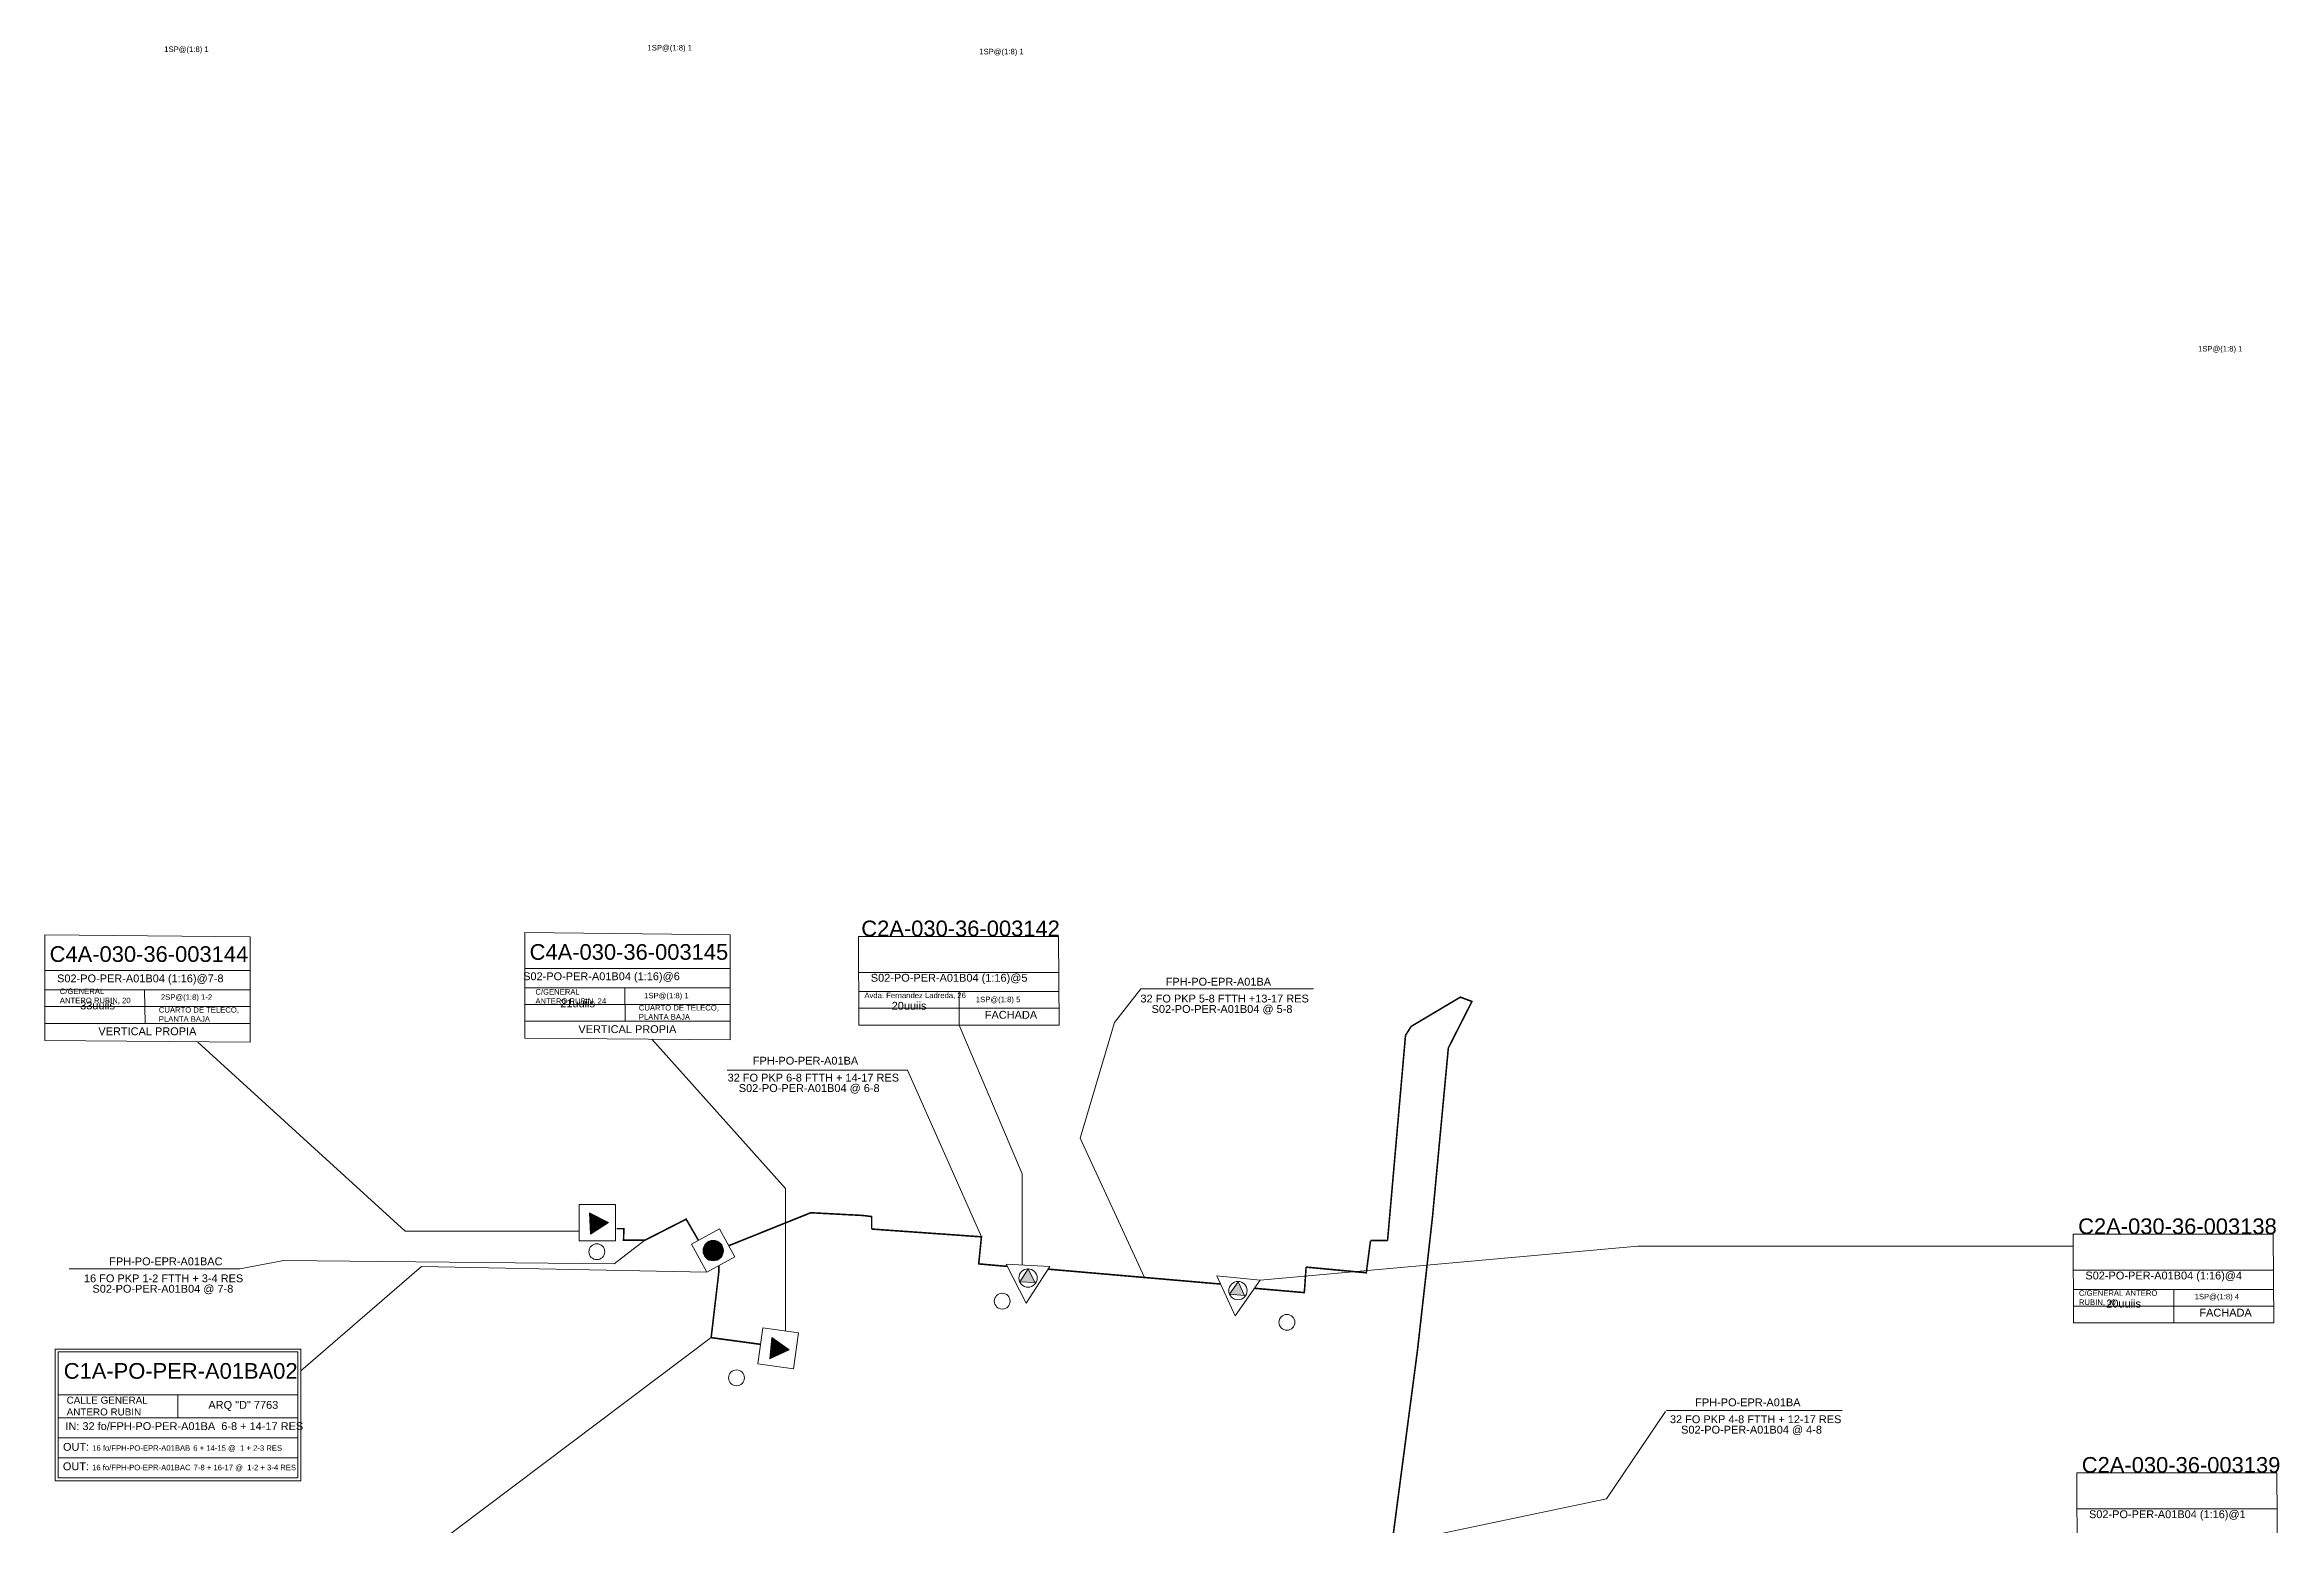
# Model space of a CAD drawing. Header units: millimetres. Extents: x 22 to 355, y 8 to 405.
# Drawn here: x 22.6 to 307.5, y 216.8 to 405.4 of the extents above; entities that cross this region are included whole.
import ezdxf

# ---------------------------------------------------------------- set-up
doc = ezdxf.new("R2010")
doc.units = ezdxf.units.MM
doc.header["$LTSCALE"] = 20
doc.linetypes.add('ACAD_ISO02W100', pattern=[15, 12, -3])
doc.styles.get("Standard").update_dxf_attribs({"font": 'arial.ttf'})

msp = doc.modelspace()

# ---------------------------------------------------------------- hatches: boundary and pattern name
at = {"lineweight": 9, "true_color": 0xf26722}
h = msp.add_hatch(color=30, dxfattribs=at)
h.dxf.hatch_style = 1
h.paths.add_polyline_path([(92.22, 253.81), (94.51, 255.29), (92.1, 256.52)])
at = {"linetype": 'Continuous', "lineweight": 9, "ltscale": 0.006}
h = msp.add_hatch(color=5, dxfattribs=at)
h.dxf.hatch_style = 1
h.paths.add_polyline_path([(109.17, 251.71, 1), (106.57, 251.71, 1)])
at = {"linetype": 'Continuous', "lineweight": 200, "ltscale": 0.006, "true_color": 0xf26722}
h = msp.add_hatch(color=30, dxfattribs=at)
h.dxf.hatch_style = 1
h.paths.add_polyline_path([(174.8, 247.75), (173.68, 246.15), (175.58, 245.98)])
h.paths.add_polyline_path([(148, 249.37), (146.94, 247.73), (148.85, 247.63)])
at = {"lineweight": 9, "true_color": 0xf26722}
h = msp.add_hatch(color=30, dxfattribs=at)
h.dxf.hatch_style = 1
h.paths.add_polyline_path([(115.08, 237.92), (117.55, 239.07), (115.32, 240.62)])

# ---------------------------------------------------------------- linework, layer by layer
at = {"color": 18, "linetype": 'Continuous', "lineweight": 9, "ltscale": 0.006, "true_color": 0x000000}
for p, q in [((22.64, 291.97), (22.64, 278.51)), ((48.85, 291.72), (22.64, 291.97)), ((48.85, 278.3), (48.85, 291.72)), ((83.84, 292.24), (83.84, 278.78)), ((110.04, 291.98), (83.84, 292.24)), ((110.04, 278.56), (110.04, 291.98)), ((126.4, 291.75), (151.89, 291.75)), ((126.44, 280.45), (126.4, 291.75)), ((151.89, 291.75), (151.97, 280.45)), ((22.64, 287.4), (48.85, 287.4)), ((22.64, 284.94), (48.85, 284.94)), ((35.38, 284.94), (35.47, 280.67)), ((83.84, 287.67), (110.04, 287.67)), ((83.84, 285.21), (110.04, 285.21)), ((96.58, 285.21), (96.66, 280.94)), ((126.4, 287.18), (151.92, 287.18)), ((162.39, 285.08), (184.41, 285.08)), ((22.64, 282.83), (48.85, 282.83)), ((83.84, 283.09), (110.04, 283.09)), ((126.4, 282.61), (151.89, 282.61)), ((126.43, 284.72), (151.94, 284.72)), ((139.23, 284.72), (139.23, 280.45)), ((22.64, 280.67), (48.85, 280.67)), ((22.64, 280.67), (48.85, 280.67)), ((83.84, 280.94), (110.04, 280.94)), ((83.84, 280.94), (110.04, 280.94)), ((151.97, 280.45), (126.44, 280.45)), ((22.64, 278.51), (48.85, 278.3)), ((83.84, 278.78), (110.04, 278.56)), ((132.62, 274.73), (109.63, 274.73)), ((281.24, 253.79), (306.72, 253.79)), ((281.28, 242.49), (281.24, 253.79)), ((306.72, 253.79), (306.81, 242.49)), ((47.51, 249.37), (25.76, 249.37)), ((281.24, 249.22), (306.76, 249.22)), ((281.27, 246.77), (306.78, 246.77)), ((294.07, 246.77), (294.07, 242.49)), ((281.24, 244.65), (306.72, 244.65)), ((306.81, 242.49), (281.28, 242.49)), ((229.37, 231.33), (251.77, 231.33)), ((281.7, 223.37), (307.18, 223.37)), ((281.74, 212.07), (281.7, 223.37)), ((307.18, 223.37), (307.27, 212.07)), ((281.7, 218.8), (307.22, 218.8))]:
    msp.add_line(p, q, dxfattribs=at)
at = {"color": 251, "linetype": 'Continuous', "lineweight": 9, "ltscale": 0.006, "true_color": 0x636466}
for p, q in [((159.02, 280.8), (162.39, 285.08)), ((139.23, 280.45), (147.23, 261.51)), ((154.66, 266.06), (159.02, 280.8)), ((42.18, 278.3), (68.6, 254.19)), ((100.05, 278.65), (117.1, 259.61)), ((142.06, 253.47), (132.62, 274.73)), ((162.83, 248.29), (154.66, 266.06)), ((117.1, 259.61), (117.1, 241.44)), ((147.23, 261.51), (147.23, 249.88)), ((68.6, 254.19), (90.78, 254.19)), ((99.14, 253.03), (95.24, 250.02)), ((177.59, 247.96), (225.75, 252.26)), ((225.75, 252.26), (281.24, 252.26)), ((47.51, 249.37), (53.11, 250.44)), ((95.24, 250.02), (53.11, 250.44)), ((55.3, 236.39), (70.68, 249.68)), ((70.68, 249.68), (107.06, 248.96)), ((107.6, 240.62), (53.99, 200.31)), ((221.75, 220.08), (229.28, 231.2)), ((229.89, 231.33), (229.37, 231.33)), ((194.64, 214.38), (221.75, 220.08))]:
    msp.add_line(p, q, dxfattribs=at)
at = {"color": 30, "lineweight": 9, "true_color": 0xf26722}
for p, q in [((90.78, 257.58), (95.4, 257.58)), ((90.78, 252.96), (90.78, 257.58)), ((92.1, 256.52), (92.22, 253.81)), ((94.51, 255.29), (92.1, 256.52)), ((95.4, 257.58), (95.4, 252.96)), ((92.22, 253.81), (94.51, 255.29)), ((95.4, 252.96), (90.78, 252.96)), ((113.54, 237.27), (114.17, 241.85)), ((114.17, 241.85), (118.74, 241.22)), ((115.32, 240.62), (115.08, 237.92)), ((117.55, 239.07), (115.32, 240.62)), ((118.74, 241.22), (118.11, 236.65)), ((118.11, 236.65), (113.54, 237.27)), ((115.08, 237.92), (117.55, 239.07))]:
    msp.add_line(p, q, dxfattribs=at)
at = {"color": 32, "linetype": 'ByBlock', "lineweight": 9, "ltscale": 0.006, "true_color": 0xcd6928}
for p, q in [((145.23, 250), (147.77, 245.03)), ((150.78, 249.69), (145.23, 250)), ((147.77, 245.03), (150.78, 249.69)), ((172.06, 248.48), (174.4, 243.42)), ((177.59, 247.96), (172.06, 248.48)), ((174.4, 243.42), (177.59, 247.96))]:
    msp.add_line(p, q, dxfattribs=at)
at = {"linetype": 'ByBlock', "lineweight": 9, "ltscale": 0.006}
for p, q in [((148, 249.37), (146.94, 247.73)), ((148.85, 247.63), (148, 249.37)), ((146.94, 247.73), (148.85, 247.63)), ((174.8, 247.75), (173.68, 246.15)), ((173.68, 246.15), (175.58, 245.98)), ((175.58, 245.98), (174.8, 247.75))]:
    msp.add_line(p, q, dxfattribs=at)
at = {"color": 5, "linetype": 'Continuous', "lineweight": 9, "ltscale": 0.006}
for p, q in [((23.97, 222.35), (23.97, 239.19)), ((23.97, 239.13), (55.3, 239.13)), ((24.35, 238.81), (24.35, 222.76)), ((54.92, 238.81), (24.35, 238.81)), ((54.92, 222.76), (54.92, 238.81)), ((55.3, 239.19), (55.3, 222.35)), ((24.35, 233.35), (54.92, 233.35)), ((39.63, 233.35), (39.63, 230.38)), ((24.35, 230.38), (54.92, 230.38)), ((24.35, 227.84), (54.92, 227.84)), ((24.35, 225.3), (54.92, 225.3)), ((55.3, 222.35), (23.97, 222.35)), ((24.35, 222.76), (54.92, 222.76))]:
    msp.add_line(p, q, dxfattribs=at)
at = {"color": 3, "linetype": 'ACAD_ISO02W100', "lineweight": 200, "ltscale": 0.01, "const_width": 0.2}
msp.add_lwpolyline([(176.78, 193.3), (189.81, 192.75), (191.78, 194.44), (197.64, 238.97), (199.55, 255.91), (201.58, 277.54), (204.59, 283.47), (203.11, 284.02), (196.84, 280.29), (196.12, 279.15)], dxfattribs=at)
at = {"color": 3, "linetype": 'Continuous', "lineweight": 200, "ltscale": 0.006, "const_width": 0.2}
for points in [[(196.12, 279.15), (193.83, 252.99)], [(127, 256.19), (120.3, 256.54), (109.85, 252.34)], [(128.07, 254.46), (128.07, 256.05), (127, 256.19)], [(145.38, 249.7), (141.71, 250.02), (142.06, 253.47), (128.07, 254.46)], [(191.66, 252.99), (191.12, 248.89), (183.45, 249.61)], [(193.83, 252.99), (191.66, 252.99)], [(150.56, 249.35), (172.54, 247.45)], [(183.45, 249.61), (183.22, 246.36), (176.86, 246.91)]]:
    msp.add_lwpolyline(points, dxfattribs=at)
at = {"color": 5, "linetype": 'Continuous', "lineweight": 200, "ltscale": 0.006, "const_width": 0.2}
for points in [[(99.14, 253.03), (96.44, 253.03), (96.47, 254.51), (95.54, 254.51)], [(105.99, 253), (104.42, 255.72), (99.14, 253.03)], [(108.59, 249.79), (108.59, 249.06), (107.6, 240.62), (113.88, 239.77)]]:
    msp.add_lwpolyline(points, dxfattribs=at)
at = {"color": 5, "lineweight": 9}
msp.add_lwpolyline([(107.06, 248.96), (110.63, 250.9), (108.68, 254.47), (105.11, 252.52)], close=True, dxfattribs=at)
at = {"color": 3, "linetype": 'ByBlock', "lineweight": 9, "ltscale": 0.006}
for centre in [(93.02, 251.57), (144.71, 245.27), (181, 242.57), (110.84, 235.5)]:
    msp.add_circle(centre, 1.01, dxfattribs=at)
at = {"color": 5, "lineweight": 9}
msp.add_circle((107.87, 251.71), 1.3, dxfattribs=at)
at = {"linetype": 'ByBlock', "lineweight": 9, "ltscale": 0.006}
for centre in [(148, 248.22), (174.76, 246.61)]:
    msp.add_circle(centre, 1.17, dxfattribs=at)

# ---------------------------------------------------------------- texts
at = {"color": 251, "linetype": 'Continuous', "lineweight": 9, "ltscale": 0.006, "true_color": 0x636466, "attachment_point": 1}
for s, width, gutter_width, heights, insert, char_height in [('{\\C256;\\c0;1SP@(1:8) 1}', 13.4619, 12.5, [0], (37.88, 405.2), 0.7), ('{\\C256;\\c0;1SP@(1:8) 1}', 13.4619, 12.5, [0], (99.49, 405.39), 0.7), ('{\\C256;\\c0;1SP@(1:8) 1}', 13.4619, 12.5, [0], (141.78, 404.9), 0.7), ('{\\C256;\\c0;1SP@(1:8) 1}', 13.4619, 12.5, [0], (297.15, 367.02), 0.7), ('{\\C256;\\c0; C2A-030-36-003142}', 24.0298, 12.5, [0], (126.74, 293.78), 2), ('{\\C256;\\c0;C/GENERAL ANTERO RUBIN, 20}', 9.4561, 0, [2.29], (24.57, 285.12), 0.7), ('{\\C256;\\c0;C/GENERAL ANTERO RUBIN, 24}', 9.4561, 0, [2.29], (85.2, 285.04), 0.7), ('\\pxqc;{\\H0.4x;\\C256;\\c0;33uuiis} ', 12.7842, 12.5, [0], (22.99, 283.46), 2.5), ('\\pxsm1,ql;{\\C256;\\c0;CUARTO DE TELECO, PLANTA BAJA} ', 12.7842, 12.5, [7.61], (37.19, 282.75), 0.7), ('{\\C256;\\c0;2SP@(1:8) 1-2}', 13.4619, 12.5, [0], (37.45, 284.38), 0.7), ('\\pxqc;{\\H0.4x;\\C256;\\c0;21uuiis} ', 12.7842, 12.5, [0], (84.19, 283.73), 2.5), ('\\pxsm1,ql;{\\C256;\\c0;CUARTO DE TELECO, PLANTA BAJA} ', 12.7842, 12.5, [7.61], (98.38, 283.02), 0.7), ('{\\C256;\\c0;1SP@(1:8) 1}', 13.4619, 12.5, [0], (99.06, 284.57), 0.7), ('{\\C256;\\c0;Avda. Fernandez Ladreda, 26}', 12.7842, 12.5, [0], (127.14, 284.6), 0.7), ('\\pxqc;{\\H0.4x;\\C256;\\c0;20uuiis} ', 12.7842, 12.5, [0], (126.44, 283.42), 2.5), ('{\\C256;\\c0;1SP@(1:8) 5}', 13.4619, 12.5, [0], (141.35, 284.08), 0.7), ('\\pxqc;{\\C256;\\c0;FACHADA}', 26.2042, 12.5, [0], (132.72, 282.27), 1), ('\\pxqc;{\\C256;\\c0;VERTICAL PROPIA}', 26.2042, 12.5, [0], (22.63, 280.17), 1), ('\\pxqc;{\\C256;\\c0;VERTICAL PROPIA}', 26.2042, 12.5, [0], (83.82, 280.44), 1), ('{\\C256;\\c0; C2A-030-36-003138}', 24.0298, 12.5, [0], (281.87, 255.82), 2), ('{\\C256;\\c0;C/GENERAL ANTERO RUBIN, 30}', 12.7842, 12.5, [0], (281.97, 246.65), 0.7), ('\\pxqc;{\\H0.4x;\\C256;\\c0;20uuiis} ', 12.7842, 12.5, [0], (281.27, 245.46), 2.5), ('{\\C256;\\c0;1SP@(1:8) 4}', 13.4619, 12.5, [0], (296.72, 246.2), 0.7), ('\\pxqc;{\\C256;\\c0;FACHADA}', 26.2042, 12.5, [0], (287.56, 244.31), 1), ('{\\C256;\\c0;CALLE GENERAL ANTERO RUBIN}', 14.5651, 12.5, [0], (25.44, 233.1), 0.9), ('{\\C256;\\c0;IN: 32 fo/FPH-PO-PER-A01BA  6-8 + 14-17 RES}', 38.3096, 12.5, [0], (25.28, 229.84), 1), ('{\\C256;\\c0;OUT: \\H0.7x;16 fo/FPH-PO-EPR-A01BAB\\H1.42857x;\\C5; \\H0.7x;\\C256;\\c0;6 + 14-15 @  1 + 2-3 RES}', 35.919, 12.5, [0], (24.97, 227.2), 1), ('{\\C256;\\c0; C2A-030-36-003139}', 24.0298, 12.5, [0], (282.33, 225.4), 2), ('{\\C256;\\c0;OUT: \\H0.7x;16 fo/FPH-PO-EPR-A01BAC\\H1.42857x;\\C5; \\H0.7x;\\C256;\\c0;7-8 + 16-17 @  1-2 + 3-4 RES}', 35.919, 12.5, [0], (24.96, 224.72), 1)]:
    msp.add_mtext_dynamic_manual_height_columns(s, width=width, gutter_width=gutter_width, heights=heights, dxfattribs=dict(at, insert=insert, char_height=char_height))
at = {"color": 18, "linetype": 'Continuous', "lineweight": 9, "ltscale": 0.006, "true_color": 0x000000, "attachment_point": 1}
for s, width, heights, insert, char_height in [('C4A-030-36-003145', 23.7977, [2.07], (84.46, 290.78), 2), ('C4A-030-36-003144', 23.7977, [2.07], (23.27, 290.51), 2), ('C1A-PO-PER-A01BA02', 31.4465, [2.07], (25.07, 237.38), 2), ('\\pxqc;ARQ "D" 7763', 14.666, [0], (40.63, 232.55), 1)]:
    msp.add_mtext_dynamic_manual_height_columns(s, width=width, gutter_width=12.5, heights=heights, dxfattribs=dict(at, insert=insert, char_height=char_height))
at = {"color": 5, "linetype": 'Continuous', "lineweight": 9, "ltscale": 0.006, "attachment_point": 1}
for s, width, insert, char_height in [('\\pxqc;{\\H0.66667x;\\C256;\\c0;S02-PO-PER-A01B04 (1:16)\\H1x;@7-8}', 33.0198, (18.32, 286.91), 1.5), ('\\pxqc;{\\H0.66667x;\\C256;\\c0;S02-PO-PER-A01B04 (1:16)\\H1x;@6}', 33.0198, (77.11, 287.18), 1.5), ('\\pxqc;{\\H0.66667x;\\C256;\\c0;S02-PO-PER-A01B04 (1:16)@5\\H1.5x; }', 33.0198, (121.43, 286.99), 1.5), ('FPH-PO-EPR-A01BAC', 17.6927, (30.87, 250.84), 1), ('16 FO PKP 1-2 FTTH + 3-4 RES', 26.7396, (27.65, 248.68), 1), ('\\pxqc;{\\H0.66667x;\\C256;\\c0;S02-PO-PER-A01B04 (1:16)@4\\H1.5x; }', 33.0198, (276.27, 249.04), 1.5), ('S02-PO-PER-A01B04 @ 7-8', 33.0198, (28.73, 247.35), 1), ('\\pxqc;{\\H0.66667x;\\C256;\\c0;S02-PO-PER-A01B04 (1:16)\\H1x;@1}', 33.0198, (276.73, 218.61), 1.5)]:
    msp.add_mtext_dynamic_manual_height_columns(s, width=width, gutter_width=12.5, heights=[0], dxfattribs=dict(at, insert=insert, char_height=char_height))
at = {"color": 3, "linetype": 'Continuous', "lineweight": 9, "ltscale": 0.006, "char_height": 1, "attachment_point": 1}
for s, width, insert in [('FPH-PO-EPR-A01BA', 17.6927, (165.55, 286.49)), ('32 FO PKP 5-8 FTTH +13-17 RES', 26.7396, (162.33, 284.34)), ('\\pxqc;S02-PO-PER-A01B04 @ 5-8', 33.0198, (156.22, 283.01)), ('FPH-PO-PER-A01BA', 17.6927, (112.92, 276.42)), ('32 FO PKP 6-8 FTTH + 14-17 RES', 26.7396, (109.7, 274.26)), ('\\pxqc;S02-PO-PER-A01B04 @ 6-8', 33.0198, (103.59, 272.93)), ('FPH-PO-EPR-A01BA', 17.6927, (233.05, 232.87)), ('32 FO PKP 4-8 FTTH + 12-17 RES', 26.7396, (229.83, 230.72)), ('\\pxqc;S02-PO-PER-A01B04 @ 4-8', 33.0198, (223.72, 229.39))]:
    msp.add_mtext_dynamic_manual_height_columns(s, width=width, gutter_width=12.5, heights=[0], dxfattribs=dict(at, insert=insert))

doc.saveas('drawing.dxf')
